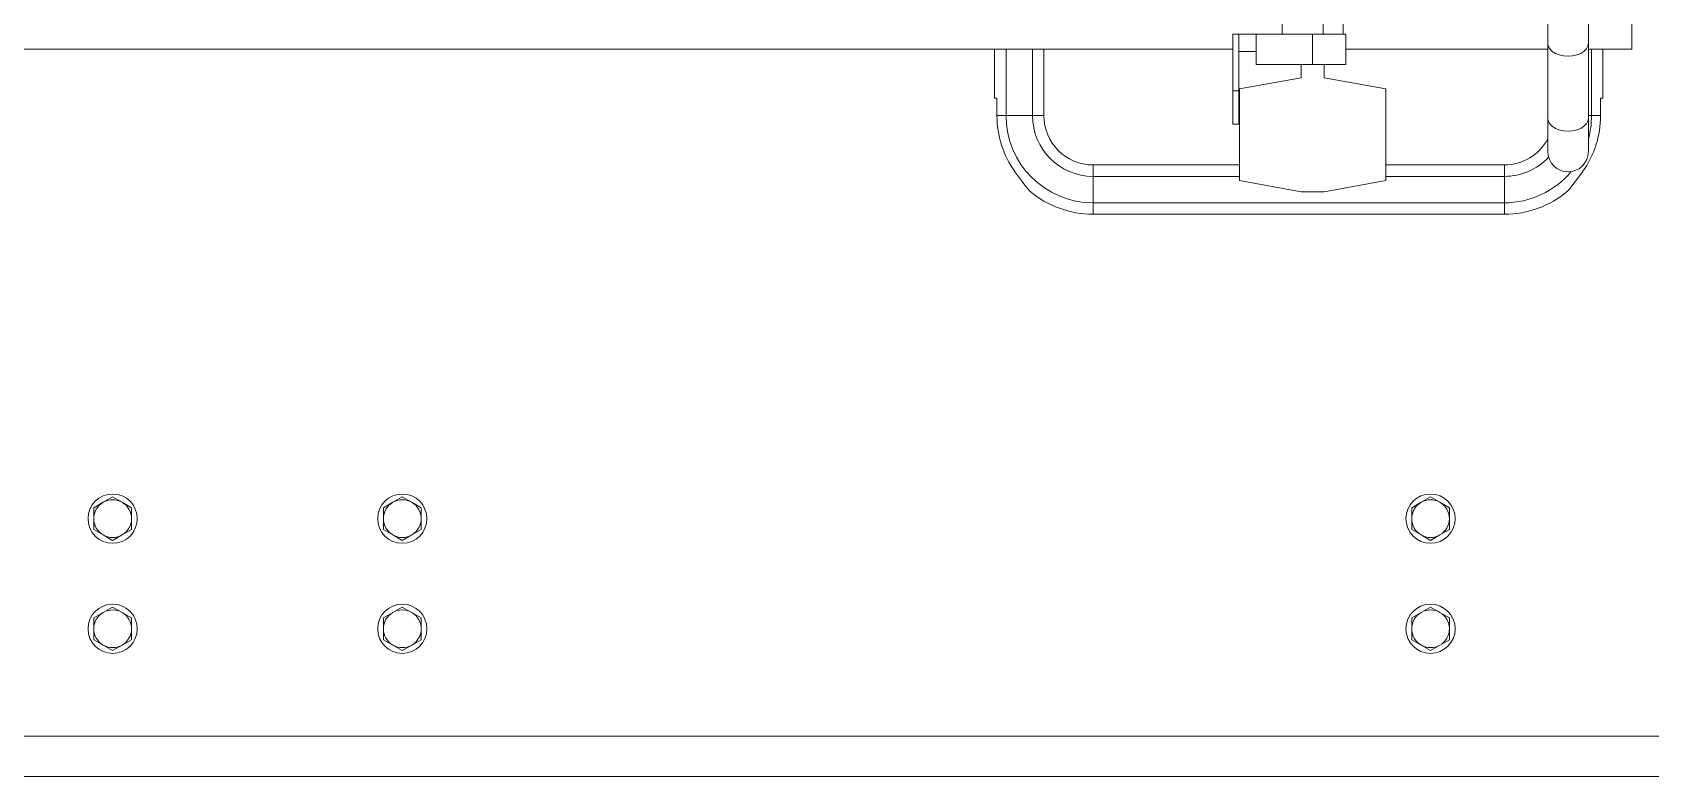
# Model space of a CAD drawing. Header units: millimetres. Extents: x -283029 to -254660, y -24907 to 10674.
# Drawn here: x -278969.02 to -278949.89, y -18309.65 to -18300.86 of the extents above; entities that cross this region are included whole.
import ezdxf

# ---------------------------------------------------------------- set-up
doc = ezdxf.new("R2010")
doc.units = ezdxf.units.MM
doc.header["$LTSCALE"] = 100

msp = doc.modelspace()

# ---------------------------------------------------------------- linework, layer by layer
at = {"color": 1, "linetype": 'Continuous', "lineweight": 0}
for p, q in [((-278950.109, -18300.351), (-278950.109, -18301.053)), ((-278954.243, -18300.878), (-278954.243, -18300.518)), ((-278953.757, -18300.878), (-278953.757, -18300.518)), ((-278953.524, -18300.878), (-278953.524, -18300.518)), ((-278951.103, -18300.596), (-278951.103, -18300.984)), ((-278950.623, -18300.984), (-278950.623, -18300.596)), ((-278954.825, -18301.546), (-278954.825, -18300.878)), ((-278954.825, -18300.878), (-278954.757, -18300.878)), ((-278954.757, -18301.546), (-278954.757, -18300.878)), ((-278954.757, -18300.878), (-278954.551, -18300.878)), ((-278953.883, -18300.878), (-278954.551, -18300.878)), ((-278954.551, -18301.237), (-278954.551, -18300.878)), ((-278953.489, -18300.878), (-278953.883, -18300.878)), ((-278953.883, -18301.237), (-278953.883, -18300.878)), ((-278953.489, -18301.237), (-278953.489, -18300.878)), ((-278957.434, -18301.053), (-278969.528, -18301.053)), ((-278957.644, -18301.053), (-278957.644, -18301.635)), ((-278957.509, -18301.053), (-278957.509, -18301.84)), ((-278957.271, -18301.053), (-278957.434, -18301.053)), ((-278954.825, -18301.053), (-278957.271, -18301.053)), ((-278957.196, -18301.053), (-278957.196, -18301.84)), ((-278957.061, -18301.84), (-278957.061, -18301.053)), ((-278954.551, -18301.083), (-278954.757, -18301.083)), ((-278951.103, -18301.053), (-278953.489, -18301.053)), ((-278951.103, -18300.984), (-278951.103, -18301.87)), ((-278950.623, -18301.87), (-278950.623, -18300.984)), ((-278950.109, -18301.053), (-278950.623, -18301.053)), ((-278950.586, -18301.84), (-278950.586, -18301.053)), ((-278950.452, -18301.635), (-278950.452, -18301.053)), ((-278953.883, -18301.237), (-278954.551, -18301.237)), ((-278954.02, -18301.392), (-278954.02, -18301.237)), ((-278953.489, -18301.237), (-278953.883, -18301.237)), ((-278953.746, -18301.237), (-278953.746, -18301.392)), ((-278954.748, -18301.522), (-278954.02, -18301.392)), ((-278954.748, -18302.607), (-278954.748, -18301.522)), ((-278953.746, -18301.392), (-278953.019, -18301.522)), ((-278953.019, -18301.522), (-278953.019, -18302.607)), ((-278957.644, -18301.635), (-278957.616, -18301.635)), ((-278957.616, -18301.635), (-278957.616, -18301.84)), ((-278954.825, -18301.94), (-278954.825, -18301.546)), ((-278954.825, -18301.546), (-278954.757, -18301.546)), ((-278954.757, -18301.94), (-278954.757, -18301.546)), ((-278950.479, -18301.84), (-278950.479, -18301.635)), ((-278950.479, -18301.635), (-278950.452, -18301.635)), ((-278957.509, -18301.84), (-278957.616, -18301.84)), ((-278957.196, -18301.84), (-278957.509, -18301.84)), ((-278957.061, -18301.84), (-278957.196, -18301.84)), ((-278951.103, -18301.87), (-278951.103, -18302.264)), ((-278950.586, -18301.84), (-278950.623, -18301.84)), ((-278950.623, -18302.264), (-278950.623, -18301.87)), ((-278950.479, -18301.84), (-278950.586, -18301.84)), ((-278954.825, -18301.94), (-278954.757, -18301.94)), ((-278954.748, -18302.422), (-278956.479, -18302.422)), ((-278956.479, -18302.422), (-278956.479, -18302.557)), ((-278951.616, -18302.422), (-278953.019, -18302.422)), ((-278951.616, -18302.557), (-278951.616, -18302.422)), ((-278956.479, -18302.557), (-278954.748, -18302.557)), ((-278956.479, -18302.557), (-278956.479, -18302.87)), ((-278954.02, -18302.738), (-278954.748, -18302.607)), ((-278953.019, -18302.607), (-278953.746, -18302.738)), ((-278953.019, -18302.557), (-278951.616, -18302.557)), ((-278951.616, -18302.87), (-278951.616, -18302.557)), ((-278956.479, -18302.87), (-278951.616, -18302.87)), ((-278956.479, -18302.87), (-278956.479, -18303.005)), ((-278953.746, -18302.738), (-278954.02, -18302.738)), ((-278951.616, -18303.005), (-278951.616, -18302.87)), ((-278956.479, -18303.005), (-278951.616, -18303.005)), ((-278968.183, -18306.408), (-278968.295, -18306.472)), ((-278968.295, -18306.601), (-278968.295, -18306.472)), ((-278968.072, -18306.344), (-278968.183, -18306.408)), ((-278968.072, -18306.344), (-278967.961, -18306.408)), ((-278967.961, -18306.408), (-278967.85, -18306.472)), ((-278967.85, -18306.601), (-278967.85, -18306.472)), ((-278964.759, -18306.408), (-278964.87, -18306.472)), ((-278964.87, -18306.601), (-278964.87, -18306.472)), ((-278964.647, -18306.344), (-278964.759, -18306.408)), ((-278964.647, -18306.344), (-278964.536, -18306.408)), ((-278964.536, -18306.408), (-278964.425, -18306.472)), ((-278964.425, -18306.601), (-278964.425, -18306.472)), ((-278952.601, -18306.408), (-278952.712, -18306.472)), ((-278952.712, -18306.601), (-278952.712, -18306.472)), ((-278952.489, -18306.344), (-278952.601, -18306.408)), ((-278952.489, -18306.344), (-278952.378, -18306.408)), ((-278952.378, -18306.408), (-278952.267, -18306.472)), ((-278952.267, -18306.601), (-278952.267, -18306.472)), ((-278968.295, -18306.729), (-278968.295, -18306.601)), ((-278967.85, -18306.729), (-278967.85, -18306.601)), ((-278964.87, -18306.729), (-278964.87, -18306.601)), ((-278964.425, -18306.729), (-278964.425, -18306.601)), ((-278952.712, -18306.729), (-278952.712, -18306.601)), ((-278952.267, -18306.729), (-278952.267, -18306.601)), ((-278968.183, -18306.793), (-278968.295, -18306.729)), ((-278968.072, -18306.858), (-278968.183, -18306.793)), ((-278968.072, -18306.858), (-278967.961, -18306.793)), ((-278967.961, -18306.793), (-278967.85, -18306.729)), ((-278964.759, -18306.793), (-278964.87, -18306.729)), ((-278964.647, -18306.858), (-278964.759, -18306.793)), ((-278964.647, -18306.858), (-278964.536, -18306.793)), ((-278964.536, -18306.793), (-278964.425, -18306.729)), ((-278952.601, -18306.793), (-278952.712, -18306.729)), ((-278952.489, -18306.858), (-278952.601, -18306.793)), ((-278952.489, -18306.858), (-278952.378, -18306.793)), ((-278952.378, -18306.793), (-278952.267, -18306.729)), ((-278968.072, -18307.645), (-278968.183, -18307.709)), ((-278968.072, -18307.645), (-278967.961, -18307.709)), ((-278964.647, -18307.645), (-278964.759, -18307.709)), ((-278964.647, -18307.645), (-278964.536, -18307.709)), ((-278952.489, -18307.645), (-278952.601, -18307.709)), ((-278952.489, -18307.645), (-278952.378, -18307.709)), ((-278968.183, -18307.709), (-278968.295, -18307.774)), ((-278968.295, -18307.902), (-278968.295, -18307.774)), ((-278967.961, -18307.709), (-278967.85, -18307.774)), ((-278967.85, -18307.902), (-278967.85, -18307.774)), ((-278964.759, -18307.709), (-278964.87, -18307.774)), ((-278964.87, -18307.902), (-278964.87, -18307.774)), ((-278964.536, -18307.709), (-278964.425, -18307.774)), ((-278964.425, -18307.902), (-278964.425, -18307.774)), ((-278952.601, -18307.709), (-278952.712, -18307.774)), ((-278952.712, -18307.902), (-278952.712, -18307.774)), ((-278952.378, -18307.709), (-278952.267, -18307.774)), ((-278952.267, -18307.902), (-278952.267, -18307.774)), ((-278968.295, -18308.031), (-278968.295, -18307.902)), ((-278968.183, -18308.095), (-278968.295, -18308.031)), ((-278967.961, -18308.095), (-278967.85, -18308.031)), ((-278967.85, -18308.031), (-278967.85, -18307.902)), ((-278964.87, -18308.031), (-278964.87, -18307.902)), ((-278964.759, -18308.095), (-278964.87, -18308.031)), ((-278964.536, -18308.095), (-278964.425, -18308.031)), ((-278964.425, -18308.031), (-278964.425, -18307.902)), ((-278952.712, -18308.031), (-278952.712, -18307.902)), ((-278952.601, -18308.095), (-278952.712, -18308.031)), ((-278952.378, -18308.095), (-278952.267, -18308.031)), ((-278952.267, -18308.031), (-278952.267, -18307.902)), ((-278968.072, -18308.159), (-278968.183, -18308.095)), ((-278968.072, -18308.159), (-278967.961, -18308.095)), ((-278964.647, -18308.159), (-278964.759, -18308.095)), ((-278964.647, -18308.159), (-278964.536, -18308.095)), ((-278952.489, -18308.159), (-278952.601, -18308.095)), ((-278952.489, -18308.159), (-278952.378, -18308.095)), ((-278969.391, -18309.169), (-278947.746, -18309.169)), ((-278969.662, -18309.649), (-278947.475, -18309.649))]:
    msp.add_line(p, q, dxfattribs=at)
for points in [[(-278950.623, -18300.984), (-278950.629, -18301.019), (-278950.647, -18301.051), (-278950.676, -18301.08), (-278950.714, -18301.104), (-278950.759, -18301.123), (-278950.81, -18301.134), (-278950.863, -18301.138), (-278950.916, -18301.134), (-278950.967, -18301.123), (-278951.013, -18301.104), (-278951.051, -18301.08), (-278951.079, -18301.051), (-278951.097, -18301.019), (-278951.103, -18300.984)], [(-278950.623, -18301.87), (-278950.629, -18301.904), (-278950.647, -18301.936), (-278950.676, -18301.965), (-278950.714, -18301.99), (-278950.759, -18302.008), (-278950.81, -18302.019), (-278950.863, -18302.023), (-278950.916, -18302.019), (-278950.967, -18302.008), (-278951.013, -18301.99), (-278951.051, -18301.965), (-278951.079, -18301.936), (-278951.097, -18301.904), (-278951.103, -18301.87), (-278951.103, -18301.87)], [(-278957.404, -18302.502), (-278957.357, -18302.566), (-278957.309, -18302.63), (-278957.27, -18302.68), (-278957.243, -18302.713), (-278957.231, -18302.728), (-278957.228, -18302.732), (-278957.228, -18302.732)], [(-278950.864, -18302.728), (-278950.865, -18302.728), (-278950.868, -18302.732), (-278950.862, -18302.726), (-278950.848, -18302.708), (-278950.818, -18302.67), (-278950.76, -18302.596), (-278950.691, -18302.502)]]:
    msp.add_lwpolyline(points, dxfattribs=at)
for centre in [(-278968.072, -18306.601), (-278964.647, -18306.601), (-278952.489, -18306.601), (-278968.072, -18307.902), (-278964.647, -18307.902), (-278952.489, -18307.902)]:
    msp.add_circle(centre, 0.291, dxfattribs=at)
for centre, radius, start, end in [((-278956.479, -18301.84), 1.137, 180, 215.5843), ((-278956.479, -18301.84), 1.03, 180, 270), ((-278956.479, -18301.84), 0.717, 180, 270), ((-278956.479, -18301.84), 0.582, 180, 270), ((-278951.616, -18301.84), 1.137, 324.4157, 0), ((-278951.616, -18301.84), 1.03, 344.5453, 0), ((-278951.616, -18301.84), 0.582, 270, 331.8263), ((-278950.863, -18302.264), 0.24, 180, 0), ((-278951.616, -18301.84), 0.717, 270, 316.8297), ((-278951.616, -18301.84), 1.03, 270, 320.1163), ((-278956.479, -18301.84), 1.164, 230.005, 270), ((-278951.616, -18301.84), 1.164, 270, 309.9866), ((-278968.072, -18306.601), 0.223, 120, 180), ((-278968.072, -18306.601), 0.223, 60, 120), ((-278968.072, -18306.601), 0.223, 0, 60), ((-278964.647, -18306.601), 0.223, 120, 180), ((-278964.647, -18306.601), 0.223, 60, 120), ((-278964.647, -18306.601), 0.223, 0, 60), ((-278952.489, -18306.601), 0.223, 120, 180), ((-278952.489, -18306.601), 0.223, 60, 120), ((-278952.489, -18306.601), 0.223, 0, 60), ((-278968.072, -18306.601), 0.223, 180, 240), ((-278968.072, -18306.601), 0.223, 300, 0), ((-278964.647, -18306.601), 0.223, 180, 240), ((-278964.647, -18306.601), 0.223, 300, 0), ((-278952.489, -18306.601), 0.223, 180, 240), ((-278952.489, -18306.601), 0.223, 300, 0), ((-278968.072, -18306.601), 0.223, 240, 300), ((-278964.647, -18306.601), 0.223, 240, 300), ((-278952.489, -18306.601), 0.223, 240, 300), ((-278968.072, -18307.902), 0.223, 120, 180), ((-278968.072, -18307.902), 0.223, 60, 120), ((-278968.072, -18307.902), 0.223, 0, 60), ((-278964.647, -18307.902), 0.223, 120, 180), ((-278964.647, -18307.902), 0.223, 60, 120), ((-278964.647, -18307.902), 0.223, 0, 60), ((-278952.489, -18307.902), 0.223, 120, 180), ((-278952.489, -18307.902), 0.223, 60, 120), ((-278952.489, -18307.902), 0.223, 0, 60), ((-278968.072, -18307.902), 0.223, 180, 240), ((-278968.072, -18307.902), 0.223, 300, 0), ((-278964.647, -18307.902), 0.223, 180, 240), ((-278964.647, -18307.902), 0.223, 300, 0), ((-278952.489, -18307.902), 0.223, 180, 240), ((-278952.489, -18307.902), 0.223, 300, 0), ((-278968.072, -18307.902), 0.223, 240, 300), ((-278964.647, -18307.902), 0.223, 240, 300), ((-278952.489, -18307.902), 0.223, 240, 300)]:
    msp.add_arc(centre, radius, start, end, dxfattribs=at)

doc.saveas('drawing.dxf')
